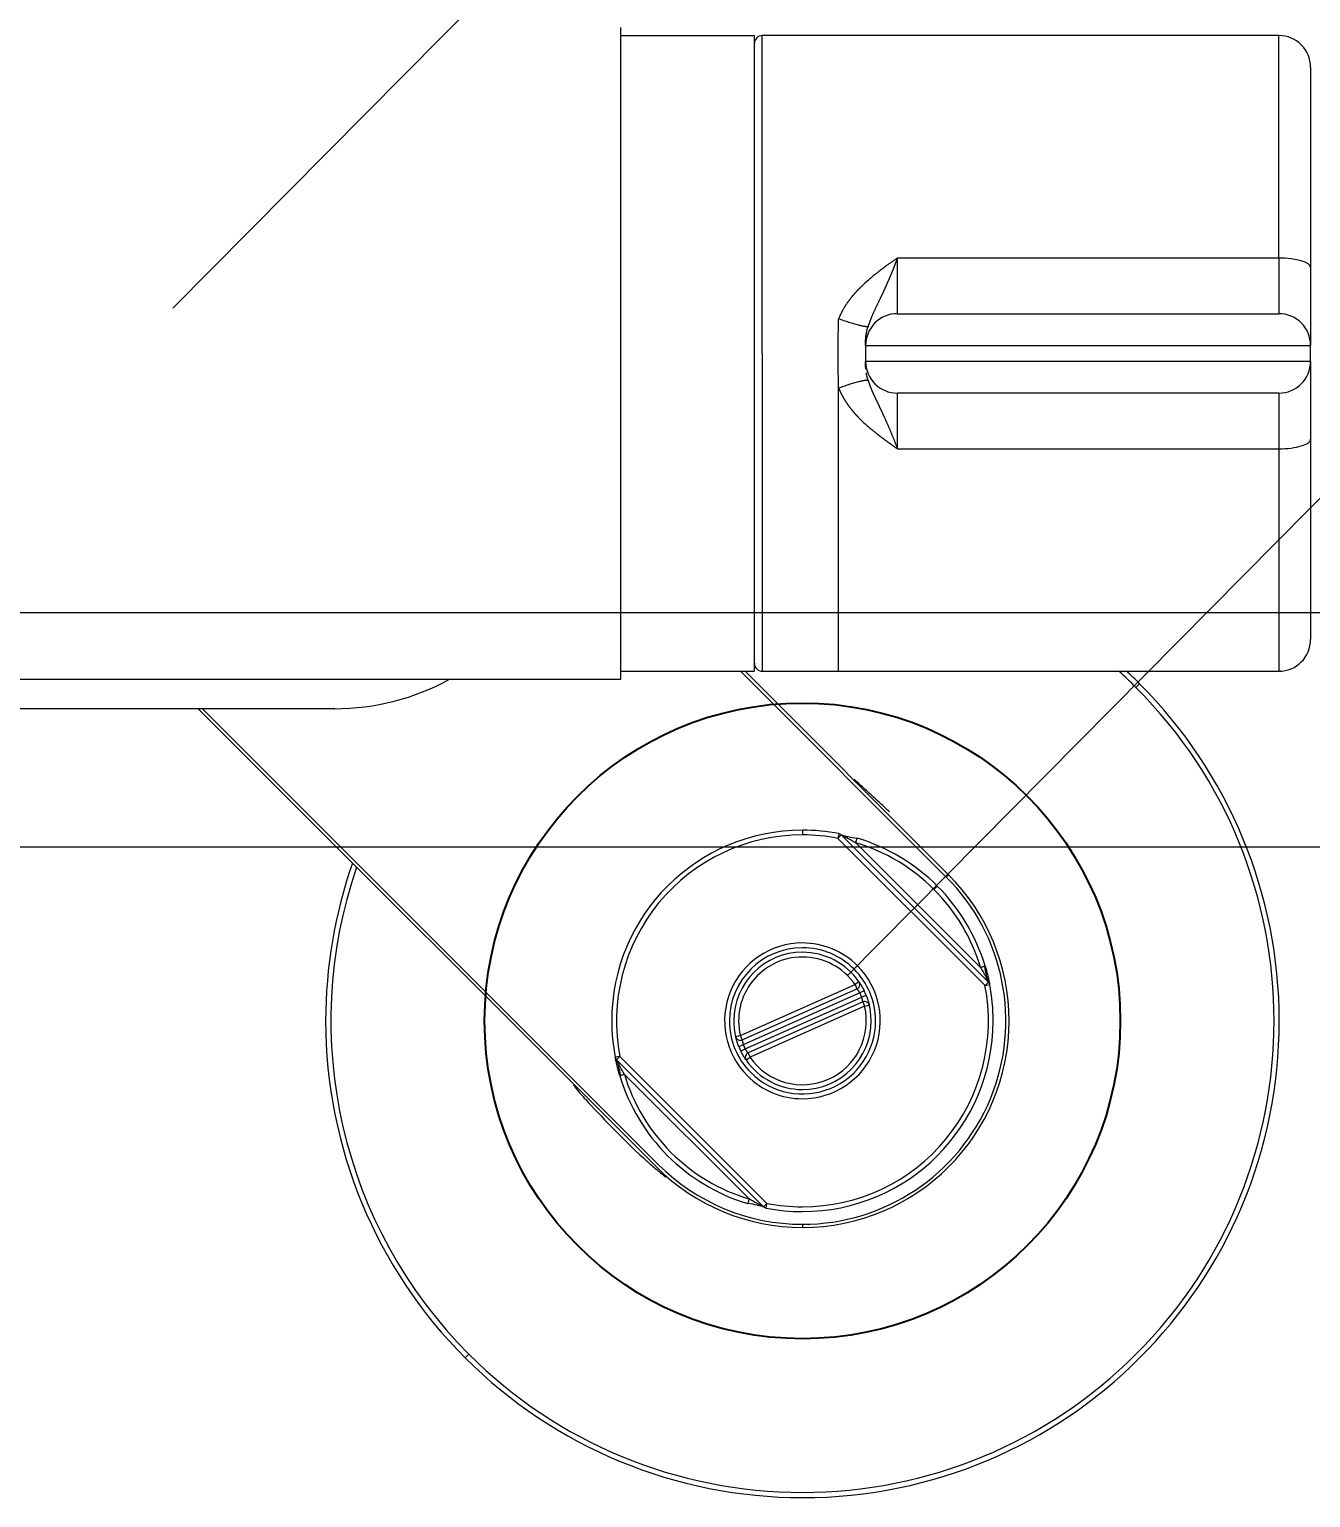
# Model space of a CAD drawing. Header units: millimetres. Extents: x 7794 to 16513, y 4519 to 7467.
# Drawn here: x 8790.9 to 8871.5, y 5772.4 to 5864.8 of the extents above; entities that cross this region are included whole.
import ezdxf
from ezdxf.lldxf.tags import DXFTag

# ---------------------------------------------------------------- set-up
doc = ezdxf.new("R2010")
doc.units = ezdxf.units.MM
doc.layers.add('1', color=7, linetype='Continuous')
doc.layers.add('20', color=7, linetype='Continuous')
doc.layers.add('3', color=3, linetype='Continuous', lineweight=15)
doc.styles.add('Daelim Dimension', font='NanumGothic.ttf')
doc.styles.get("Standard").update_dxf_attribs({"font": 'arial.ttf'})
tags = doc.linetypes.add('HIDDEN', pattern=[0.5, 0.25, -0.25]).pattern_tags.tags
tags[6:7] = [DXFTag(74, 4), DXFTag(75, 0), DXFTag(340, '0'), DXFTag(46, 0.0), DXFTag(50, 0.0), DXFTag(44, 0.0), DXFTag(45, 0.0)]
tags[4:5] = [DXFTag(74, 4), DXFTag(75, 0), DXFTag(340, '0'), DXFTag(46, 0.0), DXFTag(50, 0.0), DXFTag(44, 0.0), DXFTag(45, 0.0)]
doc.dimstyles.new('DEFAULT', dxfattribs={"dimscale": 2, "dimtxt": 2, "dimasz": 2, "dimexe": 0, "dimexo": 2, "dimgap": 1, "dimtad": 1, "dimdec": 1, "dimzin": 9, "dimdsep": 46, "dimtxsty": 'Daelim Dimension', "dimcen": 0.5, "dimclrd": 252, "dimclre": 252, "dimclrt": 3, "dimadec": 1, "dimazin": 0, "dimtfac": 1, "dimtdec": 1, "dimtix": 1, "dimtmove": 0, "dimatfit": 3, "dimfxl": 0, "dimtolj": 1, "dimtzin": 1, "dimlwd": 9, "dimlwe": 9, "dimarcsym": 0})
doc.dimstyles.new('Standard$0', dxfattribs={"dimtxt": 0.18, "dimasz": 0.18, "dimexe": 0.18, "dimexo": 0.0625, "dimgap": 0.09, "dimtad": 0, "dimtih": 1, "dimtoh": 1, "dimdec": 4, "dimzin": 0, "dimdsep": 46, "dimtxsty": 'Standard', "dimcen": 0.09, "dimadec": 0, "dimazin": 0, "dimtfac": 1, "dimtdec": 4, "dimtofl": 0, "dimtmove": 0, "dimatfit": 3, "dimfxl": 0, "dimtolj": 1, "dimtzin": 0, "dimarcsym": 0})

# ---------------------------------------------------------------- blocks, each defined once
blk = doc.blocks.new('*D34')
at = {"color": 0, "linetype": 'Continuous', "lineweight": 0}
for p, q in [((8742.085, 5927.367), (8742.085, 6269.12)), ((9024.509, 5882.123), (9024.509, 6269.12)), ((8752.085, 6259.12), (8851.075, 6259.12)), ((9014.509, 6259.12), (8938.094, 6259.12))]:
    blk.add_line(p, q, dxfattribs=at)
at = {"color": 0, "linetype": 'Continuous'}
for points in [[(8752.085, 6260.786), (8752.085, 6257.453), (8742.085, 6259.12)], [(9014.509, 6260.786), (9014.509, 6257.453), (9024.509, 6259.12)]]:
    blk.add_solid(points, dxfattribs=at)
at = {"layer": 'Defpoints', "color": 0, "linetype": 'Continuous'}
for p in [(9024.509, 6259.12), (8742.085, 5907.367), (9024.509, 5862.123)]:
    blk.add_point(p, dxfattribs=at)
at = {"color": 0, "linetype": 'Continuous', "lineweight": 0, "insert": (8894.585, 6259.12), "char_height": 30, "attachment_point": 5}
blk.add_mtext('\\A1;285', dxfattribs=at)
blk = doc.blocks.new('*D27')
at = {"color": 5, "lineweight": 9, "ltscale": 0.5}
for p, q in [((8799.899, 5847.278), (8850.246, 5898.137)), ((8851.682, 5893.902), (8888.423, 5857.531)), ((8842.325, 5805.279), (8892.672, 5856.138))]:
    blk.add_line(p, q, dxfattribs=at)
at = {"color": 5, "ltscale": 0.5}
for points in [[(8852.151, 5894.376), (8851.213, 5893.428), (8848.839, 5896.716)], [(8888.892, 5858.004), (8887.954, 5857.057), (8891.265, 5854.716)]]:
    blk.add_solid(points, dxfattribs=at)
at = {"layer": 'Defpoints', "color": 0, "ltscale": 0.5}
for p in [(8891.265, 5854.716), (8797.085, 5844.435), (8839.511, 5802.436)]:
    blk.add_point(p, dxfattribs=at)
at = {"color": 7, "ltscale": 0.5, "insert": (8875.289, 5881.006), "char_height": 10, "attachment_point": 5, "rotation": 315.28981, "style": 'Daelim Dimension'}
blk.add_mtext('\\A1;60', dxfattribs=at)

msp = doc.modelspace()

# ---------------------------------------------------------------- linework, layer by layer
at = {"color": 1, "linetype": 'HIDDEN', "ltscale": 20}
msp.add_circle((8839.511, 5802.436), 20, dxfattribs=at)
at = {"layer": '1', "color": 7, "linetype": 'Continuous', "lineweight": 18}
for p, q in [((8828.085, 5864.435), (8836.485, 5864.435)), ((8836.485, 5824.435), (8836.485, 5864.435)), ((8869.485, 5864.435), (8836.985, 5864.435)), ((8871.485, 5862.435), (8871.485, 5849.835)), ((8871.485, 5849.835), (8871.485, 5844.935)), ((8845.485, 5846.935), (8869.485, 5846.935)), ((8841.764, 5844.435), (8841.764, 5845.124)), ((8843.485, 5844.935), (8843.485, 5845.193)), ((8843.485, 5844.935), (8843.485, 5843.935)), ((8871.485, 5843.935), (8871.485, 5844.935)), ((8841.764, 5843.746), (8841.764, 5844.435)), ((8843.485, 5843.678), (8843.485, 5843.935)), ((8871.485, 5843.935), (8871.485, 5839.035)), ((8869.485, 5841.935), (8845.485, 5841.935)), ((8871.485, 5839.035), (8871.485, 5826.435)), ((8828.085, 5824.435), (8836.485, 5824.435)), ((8848.703, 5811.628), (8835.896, 5824.436)), ((8836.985, 5824.435), (8841.785, 5824.435)), ((8841.785, 5824.435), (8869.485, 5824.435)), ((8810.085, 5822.08), (8760.865, 5822.08)), ((8801.483, 5822.079), (8830.319, 5793.243)), ((8851.208, 5804.881), (8841.956, 5814.133)), ((8835.724, 5801.233), (8842.941, 5804.441)), ((8843.393, 5804.325), (8843.124, 5804.194)), ((8843.52, 5804.039), (8843.242, 5803.927)), ((8843.301, 5803.626), (8836.088, 5800.419)), ((8835.507, 5800.82), (8835.785, 5800.932)), ((8835.635, 5800.534), (8835.904, 5800.666)), ((8836.21, 5800.145), (8836.088, 5800.419)), ((8827.814, 5799.991), (8837.066, 5790.739))]:
    msp.add_line(p, q, dxfattribs=at)
at = {"layer": '1', "color": 7, "linetype": 'Continuous', "lineweight": 13}
for p, q in [((8836.985, 5844.435), (8836.985, 5864.435)), ((8869.485, 5850.435), (8869.485, 5864.435)), ((8869.485, 5850.435), (8845.485, 5850.435)), ((8845.485, 5846.935), (8845.485, 5850.435)), ((8869.485, 5850.435), (8869.485, 5846.935)), ((8843.485, 5844.935), (8871.485, 5844.935)), ((8836.985, 5844.435), (8836.985, 5824.435)), ((8871.485, 5843.935), (8843.485, 5843.935)), ((8841.785, 5824.435), (8841.785, 5842.263)), ((8845.485, 5838.435), (8845.485, 5841.935)), ((8869.485, 5841.935), (8869.485, 5838.435)), ((8845.485, 5838.435), (8869.485, 5838.435)), ((8869.485, 5838.435), (8869.485, 5824.435)), ((8848.562, 5811.487), (8835.613, 5824.436)), ((8860.724, 5823.649), (8860.493, 5823.418)), ((8801.766, 5822.079), (8830.46, 5793.385)), ((8839.511, 5814.436), (8839.511, 5814.136)), ((8841.801, 5814.215), (8841.744, 5813.921)), ((8841.744, 5813.921), (8841.956, 5814.133)), ((8850.996, 5804.669), (8841.744, 5813.921)), ((8842.87, 5813.643), (8850.718, 5805.795)), ((8848.703, 5811.628), (8848.562, 5811.487)), ((8847.996, 5810.921), (8847.784, 5810.709)), ((8843.066, 5804.886), (8842.819, 5804.715)), ((8851.208, 5804.881), (8850.996, 5804.669)), ((8835.602, 5801.507), (8842.819, 5804.715)), ((8843.124, 5804.194), (8835.785, 5800.932)), ((8835.904, 5800.666), (8843.242, 5803.927)), ((8842.819, 5804.716), (8842.941, 5804.441)), ((8850.996, 5804.669), (8851.29, 5804.726)), ((8843.423, 5803.351), (8836.21, 5800.145)), ((8843.301, 5803.626), (8843.423, 5803.351)), ((8843.423, 5803.351), (8843.715, 5803.42)), ((8835.602, 5801.507), (8835.31, 5801.438)), ((8835.724, 5801.233), (8835.602, 5801.507)), ((8828.026, 5800.203), (8827.732, 5800.146)), ((8827.814, 5799.991), (8828.026, 5800.203)), ((8828.026, 5800.203), (8837.278, 5790.951)), ((8835.963, 5799.974), (8836.21, 5800.145)), ((8836.152, 5791.228), (8828.303, 5799.077)), ((8837.278, 5790.951), (8837.066, 5790.739)), ((8837.221, 5790.656), (8837.278, 5790.951)), ((8839.511, 5789.636), (8839.511, 5789.436)), ((8818.529, 5781.454), (8818.298, 5781.223))]:
    msp.add_line(p, q, dxfattribs=at)
at = {"layer": '1', "color": 7, "linetype": 'Continuous', "lineweight": 18}
for centre, radius, start, end in [((8836.985, 5863.935), 0.5, 90, 180), ((8869.485, 5862.435), 2, 0, 90), ((8869.485, 5844.935), 2, 0, 90), ((8845.485, 5843.935), 2, 180, 270), ((8869.485, 5843.935), 2, 270, 360), ((8869.485, 5826.435), 2, 270, 0), ((8836.985, 5824.935), 0.5, 180, 270), ((8839.511, 5802.436), 30, 45, 47.16492), ((8810.085, 5837.08), 15, 270, 298.80141), ((8839.511, 5802.436), 30, 0, 45), ((8839.511, 5802.436), 12, 90, 180), ((8839.511, 5802.436), 12, 78.99772, 90), ((8841.744, 5813.921), 0.3, 44.99936, 78.99772), ((8839.511, 5802.436), 12, 45, 73.31637), ((8839.511, 5802.436), 30, 160.67813, 180), ((8839.511, 5802.436), 13, 0, 44.99999), ((8839.511, 5802.436), 12, 16.68363, 45), ((8839.511, 5802.436), 4.6, 90, 180), ((8839.511, 5802.436), 4.318, 90, 180), ((8839.511, 5802.436), 4.6, 45, 90), ((8839.511, 5802.436), 4.318, 34.56844, 90), ((8839.511, 5802.436), 4.018, 90, 193.36097), ((8839.511, 5802.436), 4.018, 34.56872, 90), ((8839.511, 5802.436), 4.6, 0, 45), ((8842.819, 5804.716), 0.3, 0, 34.5703), ((8850.996, 5804.669), 0.3, 11.00228, 45), ((8842.819, 5804.716), 0.3, 293.95804, 0), ((8839.511, 5802.436), 4.318, 21.79271, 25.95214), ((8839.511, 5802.436), 12, 0, 11.00228), ((8839.511, 5802.436), 4.018, 214.75568, 13.17326), ((8843.423, 5803.352), 0.3, 13.17304, 113.96758), ((8839.511, 5802.436), 4.318, 0, 13.17339), ((8839.511, 5802.436), 30, 180, 225), ((8839.511, 5802.436), 12, 180, 191.00228), ((8839.511, 5802.436), 4.6, 180, 225), ((8839.511, 5802.436), 4.318, 180, 193.36118), ((8839.511, 5802.436), 4.6, 225, 0), ((8839.511, 5802.436), 12, 270, 0), ((8839.511, 5802.436), 13, 270, 0), ((8839.511, 5802.436), 30, 270, 0), ((8839.511, 5802.436), 4.318, 270, 0), ((8835.602, 5801.507), 0.3, 193.36045, 293.97083), ((8839.511, 5802.436), 4.318, 201.9774, 206.13682), ((8836.21, 5800.145), 0.3, 113.97222, 180), ((8828.026, 5800.203), 0.3, 191.00228, 225), ((8836.21, 5800.145), 0.3, 180, 214.75697), ((8839.511, 5802.436), 4.318, 214.75618, 270), ((8839.511, 5802.436), 12, 196.68363, 225), ((8839.511, 5802.436), 12, 225, 253.31637), ((8839.511, 5802.436), 13, 225.00007, 270), ((8837.278, 5790.951), 0.3, 224.99936, 258.99772), ((8839.511, 5802.436), 12, 258.99772, 270), ((8839.511, 5802.436), 30, 225, 270)]:
    msp.add_arc(centre, radius, start, end, dxfattribs=at)
at = {"layer": '1', "color": 7, "linetype": 'Continuous', "lineweight": 18, "extrusion": (-3.06571e-06, 0, 1)}
msp.add_arc((8845.485, 5844.935, -0.027), 2, 90.01449, 180, dxfattribs=at)
at = {"layer": '1', "color": 7, "linetype": 'Continuous', "lineweight": 13}
for radius, start, end in [(29.673, 45, 47.85117), (29.673, 315, 45), (11.7, 90, 191.00228), (11.7, 78.99772, 90), (11.7, 45, 73.31637), (29.673, 160.98469, 225), (12.8, 270, 45), (11.7, 16.68363, 45), (4.9, 90, 225), (4.9, 45, 90), (4.9, 270, 45), (11.7, 270, 11.00228), (4.018, 21.79271, 25.95214), (4.018, 201.9774, 206.13682), (11.7, 196.68363, 225), (4.9, 225, 270), (11.7, 225, 253.31637), (12.8, 225, 270), (11.7, 258.99772, 270), (29.673, 225, 270), (29.673, 270, 315)]:
    msp.add_arc((8839.511, 5802.436), radius, start, end, dxfattribs=at)
for centre, major_axis, start_param, end_param in [((8869.485, 5849.835), (2, 0), 0, 1.570796), ((8869.485, 5839.035), (-2, 0), 1.570796, 3.141593)]:
    msp.add_ellipse(centre, major_axis=major_axis, ratio=0.3, start_param=start_param, end_param=end_param, dxfattribs=at)
at = {"layer": '1', "color": 7, "linetype": 'Continuous', "lineweight": 18}
for points, knots in [([(8845.485, 5850.435), (8845.481, 5850.433), (8845.474, 5850.428), (8845.46, 5850.419), (8845.435, 5850.402), (8845.387, 5850.369), (8845.29, 5850.302), (8845.154, 5850.208), (8844.992, 5850.093), (8844.851, 5849.991), (8844.73, 5849.902), (8844.627, 5849.825), (8844.526, 5849.749), (8844.425, 5849.672), (8844.326, 5849.595), (8844.239, 5849.527), (8844.138, 5849.448), (8843.996, 5849.335), (8843.776, 5849.155), (8843.485, 5848.903), (8843.263, 5848.695), (8843.13, 5848.562), (8843.103, 5848.535), (8843.076, 5848.507), (8843.048, 5848.479), (8843.02, 5848.45), (8842.991, 5848.42), (8842.963, 5848.39), (8842.933, 5848.358), (8842.904, 5848.327), (8842.875, 5848.294), (8842.845, 5848.261), (8842.815, 5848.228), (8842.784, 5848.193), (8842.754, 5848.158), (8842.723, 5848.122), (8842.692, 5848.086), (8842.661, 5848.048), (8842.629, 5848.01), (8842.598, 5847.972), (8842.566, 5847.932), (8842.535, 5847.892), (8842.503, 5847.851), (8842.471, 5847.809), (8842.439, 5847.766), (8842.408, 5847.723), (8842.376, 5847.679), (8842.344, 5847.634), (8842.312, 5847.588), (8842.281, 5847.541), (8842.249, 5847.494), (8842.218, 5847.445), (8842.186, 5847.396), (8842.155, 5847.346), (8842.125, 5847.294), (8842.094, 5847.242), (8842.064, 5847.19), (8842.034, 5847.136), (8842.004, 5847.081), (8841.975, 5847.025), (8841.946, 5846.968), (8841.918, 5846.911), (8841.89, 5846.852), (8841.863, 5846.792), (8841.836, 5846.732), (8841.81, 5846.67), (8841.793, 5846.628), (8841.785, 5846.608)], [0, 0, 0, 0, 0.002367, 0.004732, 0.009457, 0.018887, 0.037663, 0.074884, 0.11144, 0.148022, 0.171806, 0.195489, 0.21907, 0.24255, 0.265928, 0.289204, 0.30385, 0.337502, 0.390091, 0.46153, 0.551778, 0.558755, 0.565859, 0.573091, 0.58045, 0.587936, 0.595549, 0.603288, 0.611153, 0.619144, 0.62726, 0.635501, 0.643866, 0.652356, 0.66097, 0.669706, 0.678566, 0.687548, 0.696652, 0.705878, 0.715225, 0.724692, 0.73428, 0.743987, 0.753814, 0.76376, 0.773825, 0.784008, 0.794309, 0.804728, 0.815265, 0.82592, 0.836691, 0.847581, 0.858588, 0.869712, 0.880955, 0.892315, 0.903795, 0.915393, 0.927112, 0.938951, 0.950913, 0.962997, 0.975205, 0.987539, 1, 1, 1, 1]), ([(8845.485, 5850.435), (8845.48, 5850.423), (8845.47, 5850.397), (8845.456, 5850.36), (8845.442, 5850.322), (8845.428, 5850.285), (8845.414, 5850.248), (8845.4, 5850.211), (8845.386, 5850.175), (8845.373, 5850.139), (8845.359, 5850.103), (8845.345, 5850.067), (8845.331, 5850.032), (8845.317, 5849.996), (8845.304, 5849.961), (8845.29, 5849.926), (8845.276, 5849.892), (8845.263, 5849.858), (8845.249, 5849.823), (8845.236, 5849.79), (8845.222, 5849.756), (8845.209, 5849.723), (8845.195, 5849.689), (8845.182, 5849.656), (8845.169, 5849.624), (8845.155, 5849.591), (8845.142, 5849.559), (8845.129, 5849.527), (8845.116, 5849.495), (8845.103, 5849.463), (8845.09, 5849.432), (8845.077, 5849.4), (8845.064, 5849.369), (8845.051, 5849.339), (8845.038, 5849.308), (8845.025, 5849.278), (8845.012, 5849.247), (8844.999, 5849.217), (8844.987, 5849.188), (8844.974, 5849.158), (8844.962, 5849.129), (8844.949, 5849.099), (8844.937, 5849.07), (8844.924, 5849.042), (8844.912, 5849.013), (8844.899, 5848.985), (8844.887, 5848.957), (8844.875, 5848.929), (8844.863, 5848.901), (8844.851, 5848.873), (8844.838, 5848.846), (8844.826, 5848.818), (8844.814, 5848.791), (8844.803, 5848.765), (8844.791, 5848.738), (8844.779, 5848.711), (8844.767, 5848.685), (8844.755, 5848.659), (8844.744, 5848.633), (8844.732, 5848.607), (8844.721, 5848.582), (8844.709, 5848.556), (8844.698, 5848.531), (8844.686, 5848.506), (8844.675, 5848.481), (8844.664, 5848.457), (8844.653, 5848.432), (8844.642, 5848.408), (8844.631, 5848.384), (8844.62, 5848.36), (8844.609, 5848.336), (8844.598, 5848.312), (8844.587, 5848.288), (8844.576, 5848.265), (8844.565, 5848.242), (8844.555, 5848.219), (8844.544, 5848.196), (8844.533, 5848.173), (8844.523, 5848.151), (8844.513, 5848.129), (8844.502, 5848.106), (8844.492, 5848.084), (8844.482, 5848.062), (8844.471, 5848.041), (8844.461, 5848.019), (8844.451, 5847.998), (8844.434, 5847.961), (8844.41, 5847.909), (8844.378, 5847.843), (8844.347, 5847.778), (8844.316, 5847.713), (8844.285, 5847.649), (8844.255, 5847.585), (8844.224, 5847.522), (8844.194, 5847.46), (8844.165, 5847.398), (8844.135, 5847.336), (8844.106, 5847.276), (8844.078, 5847.215), (8844.05, 5847.155), (8844.022, 5847.095), (8843.994, 5847.036), (8843.968, 5846.977), (8843.941, 5846.918), (8843.915, 5846.859), (8843.89, 5846.801), (8843.865, 5846.743), (8843.841, 5846.685), (8843.817, 5846.628), (8843.794, 5846.57), (8843.772, 5846.513), (8843.75, 5846.456), (8843.729, 5846.399), (8843.708, 5846.342), (8843.689, 5846.286), (8843.67, 5846.229), (8843.652, 5846.173), (8843.64, 5846.135), (8843.635, 5846.116)], [0, 0, 0, 0, 0.007886, 0.015737, 0.023552, 0.031333, 0.039079, 0.046791, 0.054467, 0.06211, 0.069718, 0.077292, 0.084832, 0.092338, 0.099811, 0.107249, 0.114654, 0.122026, 0.129364, 0.136669, 0.143941, 0.15118, 0.158385, 0.165558, 0.172698, 0.179806, 0.18688, 0.193922, 0.200932, 0.207909, 0.214854, 0.221767, 0.228647, 0.235495, 0.242312, 0.249096, 0.255848, 0.262568, 0.269257, 0.275914, 0.282539, 0.289132, 0.295694, 0.302224, 0.308722, 0.315189, 0.321625, 0.328029, 0.334401, 0.340742, 0.347052, 0.353331, 0.359578, 0.365794, 0.371978, 0.378131, 0.384253, 0.390344, 0.396404, 0.402432, 0.408429, 0.414395, 0.42033, 0.426234, 0.432106, 0.437948, 0.443758, 0.449537, 0.455284, 0.461001, 0.466686, 0.472341, 0.477963, 0.483555, 0.489116, 0.494645, 0.500143, 0.505609, 0.511045, 0.516449, 0.521822, 0.527163, 0.532473, 0.537751, 0.542998, 0.548214, 0.553398, 0.569739, 0.585945, 0.602017, 0.617955, 0.633762, 0.649436, 0.66498, 0.680394, 0.695678, 0.710834, 0.725862, 0.740762, 0.755535, 0.770181, 0.7847, 0.799094, 0.813361, 0.827503, 0.84152, 0.855412, 0.869178, 0.88282, 0.896337, 0.90973, 0.922998, 0.936142, 0.949161, 0.962057, 0.974828, 0.987476, 1, 1, 1, 1]), ([(8843.496, 5843.436), (8843.495, 5843.439), (8843.494, 5843.449), (8843.493, 5843.469), (8843.491, 5843.495), (8843.489, 5843.521), (8843.488, 5843.547), (8843.487, 5843.573), (8843.486, 5843.599), (8843.485, 5843.625), (8843.485, 5843.652), (8843.485, 5843.669), (8843.485, 5843.678)], [0, 0, 0, 0, 0.027348, 0.136126, 0.244658, 0.352975, 0.461105, 0.569079, 0.676926, 0.784675, 0.892357, 1, 1, 1, 1]), ([(8843.635, 5842.754), (8843.638, 5842.744), (8843.644, 5842.724), (8843.653, 5842.694), (8843.663, 5842.663), (8843.673, 5842.633), (8843.683, 5842.603), (8843.693, 5842.572), (8843.704, 5842.542), (8843.714, 5842.512), (8843.725, 5842.481), (8843.736, 5842.451), (8843.748, 5842.42), (8843.759, 5842.389), (8843.771, 5842.359), (8843.783, 5842.328), (8843.795, 5842.297), (8843.807, 5842.267), (8843.82, 5842.236), (8843.833, 5842.205), (8843.845, 5842.174), (8843.858, 5842.143), (8843.872, 5842.112), (8843.885, 5842.081), (8843.898, 5842.05), (8843.912, 5842.018), (8843.926, 5841.987), (8843.94, 5841.956), (8843.954, 5841.924), (8843.968, 5841.893), (8843.982, 5841.861), (8843.997, 5841.829), (8844.012, 5841.797), (8844.026, 5841.766), (8844.041, 5841.733), (8844.056, 5841.701), (8844.071, 5841.669), (8844.087, 5841.637), (8844.102, 5841.604), (8844.117, 5841.572), (8844.133, 5841.539), (8844.149, 5841.506), (8844.164, 5841.473), (8844.18, 5841.44), (8844.196, 5841.407), (8844.212, 5841.373), (8844.228, 5841.34), (8844.245, 5841.306), (8844.261, 5841.272), (8844.277, 5841.238), (8844.294, 5841.204), (8844.31, 5841.17), (8844.327, 5841.135), (8844.343, 5841.1), (8844.36, 5841.065), (8844.377, 5841.03), (8844.394, 5840.995), (8844.41, 5840.959), (8844.427, 5840.924), (8844.446, 5840.885), (8844.466, 5840.842), (8844.487, 5840.796), (8844.509, 5840.75), (8844.531, 5840.702), (8844.553, 5840.654), (8844.576, 5840.605), (8844.599, 5840.556), (8844.622, 5840.505), (8844.645, 5840.454), (8844.669, 5840.402), (8844.693, 5840.35), (8844.717, 5840.296), (8844.742, 5840.242), (8844.766, 5840.187), (8844.791, 5840.131), (8844.816, 5840.075), (8844.842, 5840.017), (8844.867, 5839.959), (8844.893, 5839.899), (8844.919, 5839.839), (8844.946, 5839.778), (8844.972, 5839.716), (8844.999, 5839.654), (8845.026, 5839.59), (8845.053, 5839.525), (8845.081, 5839.459), (8845.109, 5839.393), (8845.136, 5839.325), (8845.164, 5839.257), (8845.193, 5839.187), (8845.221, 5839.117), (8845.25, 5839.045), (8845.279, 5838.973), (8845.308, 5838.899), (8845.337, 5838.824), (8845.366, 5838.749), (8845.395, 5838.672), (8845.425, 5838.594), (8845.455, 5838.515), (8845.475, 5838.462), (8845.485, 5838.435)], [0, 0, 0, 0, 0.006712, 0.013459, 0.020241, 0.027059, 0.033911, 0.040798, 0.047721, 0.054679, 0.061672, 0.0687, 0.075763, 0.082862, 0.089996, 0.097165, 0.10437, 0.11161, 0.118886, 0.126196, 0.133543, 0.140924, 0.148341, 0.155794, 0.163282, 0.170806, 0.178365, 0.18596, 0.19359, 0.201256, 0.208958, 0.216695, 0.224469, 0.232278, 0.240123, 0.248004, 0.255921, 0.263875, 0.271864, 0.27989, 0.287952, 0.29605, 0.304185, 0.312357, 0.320565, 0.32881, 0.337092, 0.345411, 0.353766, 0.36216, 0.37059, 0.379058, 0.387564, 0.396107, 0.404688, 0.413307, 0.421965, 0.43066, 0.439394, 0.448167, 0.459185, 0.470345, 0.481647, 0.49309, 0.504674, 0.5164, 0.528266, 0.540273, 0.552421, 0.56471, 0.57714, 0.589709, 0.60242, 0.615272, 0.628264, 0.641397, 0.654671, 0.668087, 0.681645, 0.695344, 0.709186, 0.72317, 0.737298, 0.751569, 0.765984, 0.780543, 0.795248, 0.810099, 0.825097, 0.840242, 0.855535, 0.870977, 0.886569, 0.902312, 0.918207, 0.934255, 0.950457, 0.966814, 0.983328, 1, 1, 1, 1]), ([(8841.785, 5842.263), (8841.789, 5842.253), (8841.797, 5842.233), (8841.809, 5842.203), (8841.821, 5842.173), (8841.834, 5842.144), (8841.847, 5842.114), (8841.859, 5842.085), (8841.872, 5842.057), (8841.886, 5842.028), (8841.899, 5842), (8841.912, 5841.972), (8841.926, 5841.944), (8841.939, 5841.916), (8841.953, 5841.889), (8841.967, 5841.862), (8841.981, 5841.835), (8841.994, 5841.808), (8842.009, 5841.782), (8842.023, 5841.755), (8842.037, 5841.729), (8842.051, 5841.703), (8842.066, 5841.678), (8842.08, 5841.652), (8842.095, 5841.627), (8842.109, 5841.602), (8842.124, 5841.577), (8842.139, 5841.553), (8842.153, 5841.528), (8842.168, 5841.504), (8842.183, 5841.48), (8842.198, 5841.456), (8842.213, 5841.433), (8842.228, 5841.409), (8842.243, 5841.386), (8842.258, 5841.363), (8842.273, 5841.34), (8842.288, 5841.318), (8842.304, 5841.295), (8842.319, 5841.273), (8842.334, 5841.251), (8842.349, 5841.229), (8842.364, 5841.208), (8842.38, 5841.186), (8842.395, 5841.165), (8842.41, 5841.144), (8842.425, 5841.123), (8842.441, 5841.102), (8842.456, 5841.082), (8842.471, 5841.062), (8842.486, 5841.041), (8842.502, 5841.021), (8842.517, 5841.002), (8842.532, 5840.982), (8842.547, 5840.963), (8842.562, 5840.943), (8842.577, 5840.924), (8842.593, 5840.905), (8842.608, 5840.887), (8842.623, 5840.868), (8842.638, 5840.85), (8842.653, 5840.832), (8842.668, 5840.813), (8842.683, 5840.796), (8842.698, 5840.778), (8842.712, 5840.76), (8842.727, 5840.743), (8842.742, 5840.726), (8842.757, 5840.709), (8842.771, 5840.692), (8842.786, 5840.675), (8842.801, 5840.659), (8842.815, 5840.642), (8842.83, 5840.626), (8842.844, 5840.61), (8842.858, 5840.594), (8842.873, 5840.578), (8842.887, 5840.562), (8842.901, 5840.547), (8842.915, 5840.532), (8842.929, 5840.517), (8842.943, 5840.502), (8842.957, 5840.487), (8842.971, 5840.472), (8842.985, 5840.457), (8842.998, 5840.443), (8843.012, 5840.429), (8843.026, 5840.415), (8843.039, 5840.401), (8843.053, 5840.387), (8843.066, 5840.373), (8843.079, 5840.36), (8843.092, 5840.346), (8843.105, 5840.333), (8843.118, 5840.32), (8843.131, 5840.307), (8843.144, 5840.294), (8843.251, 5840.189), (8843.438, 5840.011), (8843.695, 5839.785), (8843.904, 5839.611), (8844.06, 5839.484), (8844.162, 5839.404), (8844.224, 5839.355), (8844.264, 5839.324), (8844.301, 5839.295), (8844.339, 5839.265), (8844.376, 5839.236), (8844.414, 5839.208), (8844.451, 5839.179), (8844.489, 5839.15), (8844.526, 5839.121), (8844.564, 5839.093), (8844.602, 5839.064), (8844.64, 5839.036), (8844.678, 5839.008), (8844.716, 5838.98), (8844.754, 5838.951), (8844.792, 5838.923), (8844.83, 5838.896), (8844.868, 5838.868), (8844.906, 5838.84), (8844.944, 5838.812), (8844.982, 5838.785), (8845.021, 5838.757), (8845.059, 5838.73), (8845.098, 5838.703), (8845.136, 5838.675), (8845.175, 5838.648), (8845.213, 5838.621), (8845.252, 5838.595), (8845.29, 5838.568), (8845.329, 5838.541), (8845.368, 5838.514), (8845.407, 5838.488), (8845.446, 5838.462), (8845.472, 5838.444), (8845.485, 5838.435)], [0, 0, 0, 0, 0.005985, 0.01194, 0.017866, 0.023762, 0.02963, 0.03547, 0.041281, 0.047063, 0.052817, 0.058544, 0.064242, 0.069912, 0.075555, 0.08117, 0.086758, 0.092318, 0.09785, 0.103356, 0.108834, 0.114285, 0.119709, 0.125106, 0.130475, 0.135818, 0.141134, 0.146422, 0.151684, 0.156919, 0.162127, 0.167308, 0.172462, 0.177589, 0.182689, 0.187763, 0.192809, 0.197828, 0.202821, 0.207786, 0.212725, 0.217636, 0.22252, 0.227377, 0.232207, 0.23701, 0.241786, 0.246534, 0.251255, 0.255949, 0.260616, 0.265255, 0.269866, 0.27445, 0.279007, 0.283536, 0.288037, 0.292511, 0.296957, 0.301375, 0.305765, 0.310127, 0.314462, 0.318768, 0.323047, 0.327297, 0.331519, 0.335713, 0.339879, 0.344017, 0.348126, 0.352207, 0.35626, 0.360284, 0.364279, 0.368246, 0.372185, 0.376095, 0.379976, 0.383828, 0.387652, 0.391447, 0.395213, 0.39895, 0.402658, 0.406338, 0.409988, 0.41361, 0.417202, 0.420765, 0.424299, 0.427804, 0.43128, 0.434727, 0.438144, 0.441532, 0.444891, 0.448221, 0.524734, 0.588184, 0.638563, 0.675822, 0.699912, 0.710798, 0.719586, 0.728373, 0.737158, 0.745942, 0.754725, 0.763506, 0.772286, 0.781065, 0.789843, 0.798619, 0.807394, 0.816167, 0.824939, 0.83371, 0.842479, 0.851246, 0.860012, 0.868776, 0.877539, 0.8863, 0.895059, 0.903816, 0.912572, 0.921325, 0.930076, 0.938825, 0.947572, 0.956317, 0.965059, 0.973798, 0.982535, 0.991269, 1, 1, 1, 1]), ([(8844.982, 5815.593), (8844.982, 5815.593), (8844.982, 5815.593), (8844.982, 5815.593), (8844.982, 5815.593), (8844.982, 5815.593), (8844.982, 5815.593), (8844.982, 5815.593), (8844.981, 5815.594), (8844.98, 5815.595), (8844.975, 5815.6), (8844.937, 5815.635), (8844.763, 5815.798), (8844.433, 5816.104), (8843.904, 5816.591), (8843.405, 5817.05), (8843.011, 5817.414), (8842.84, 5817.572), (8842.779, 5817.629), (8842.772, 5817.635), (8842.771, 5817.636), (8842.77, 5817.637), (8842.77, 5817.637), (8842.77, 5817.637)], [0, 0, 0, 0, 0.000023, 0.000043, 0.000063, 0.000082, 0.000103, 0.000152, 0.000213, 0.000608, 0.001269, 0.006662, 0.049542, 0.232548, 0.446966, 0.761354, 0.912205, 0.990193, 0.99752, 0.999365, 0.999839, 0.999971, 1, 1, 1, 1]), ([(8841.956, 5814.133), (8841.956, 5814.133), (8841.979, 5814.121), (8842.067, 5814.077), (8842.166, 5814.027), (8842.253, 5813.982), (8842.32, 5813.947), (8842.386, 5813.912), (8842.476, 5813.864), (8842.59, 5813.801), (8842.73, 5813.723), (8842.823, 5813.67), (8842.87, 5813.643)], [0, 0, 0, 0, 0.125295, 0.250253, 0.375211, 0.43769, 0.500169, 0.562647, 0.625126, 0.750084, 0.875042, 1, 1, 1, 1]), ([(8842.95, 5813.911), (8842.755, 5813.939), (8842.484, 5813.99), (8842.188, 5814.055), (8842.053, 5814.095), (8842.007, 5814.11), (8841.989, 5814.116)], [0, 0, 0, 0, 0.549932, 0.799891, 0.910062, 1, 1, 1, 1]), ([(8850.718, 5805.795), (8850.745, 5805.749), (8850.798, 5805.656), (8850.876, 5805.516), (8850.939, 5805.401), (8850.987, 5805.311), (8851.022, 5805.245), (8851.056, 5805.179), (8851.101, 5805.092), (8851.152, 5804.992), (8851.196, 5804.905), (8851.208, 5804.881), (8851.208, 5804.881)], [0, 0, 0, 0, 0.125, 0.25, 0.375, 0.4375, 0.5, 0.5625, 0.625, 0.75, 0.875, 1, 1, 1, 1]), ([(8851.191, 5804.914), (8851.184, 5804.933), (8851.15, 5805.036), (8851.068, 5805.381), (8851.014, 5805.678), (8850.986, 5805.875)], [0, 0, 0, 0, 0.090358, 0.449576, 1, 1, 1, 1]), ([(8851.006, 5805.881), (8851.008, 5805.873), (8851.013, 5805.856), (8851.02, 5805.832), (8851.028, 5805.808), (8851.035, 5805.783), (8851.042, 5805.759), (8851.048, 5805.735), (8851.055, 5805.712), (8851.062, 5805.688), (8851.069, 5805.664), (8851.075, 5805.641), (8851.082, 5805.617), (8851.088, 5805.594), (8851.094, 5805.571), (8851.1, 5805.548), (8851.107, 5805.525), (8851.113, 5805.502), (8851.125, 5805.454), (8851.143, 5805.383), (8851.166, 5805.291), (8851.187, 5805.204), (8851.211, 5805.105), (8851.235, 5804.997), (8851.254, 5804.908), (8851.265, 5804.852), (8851.272, 5804.821), (8851.277, 5804.794), (8851.281, 5804.775), (8851.283, 5804.762), (8851.285, 5804.754), (8851.286, 5804.747), (8851.288, 5804.741), (8851.289, 5804.735), (8851.289, 5804.731), (8851.29, 5804.728), (8851.29, 5804.727), (8851.29, 5804.726)], [0, 0, 0, 0, 0.017665, 0.035237, 0.05272, 0.070113, 0.08742, 0.104642, 0.121779, 0.138835, 0.155811, 0.172709, 0.18953, 0.206277, 0.222951, 0.239553, 0.256087, 0.272554, 0.288956, 0.359803, 0.427333, 0.491761, 0.55333, 0.654467, 0.746951, 0.781988, 0.815159, 0.846735, 0.877031, 0.891932, 0.906883, 0.921928, 0.937109, 0.952467, 0.968043, 0.983875, 1, 1, 1, 1]), ([(8843.067, 5804.886), (8843.067, 5804.886), (8843.067, 5804.886), (8843.067, 5804.885), (8843.067, 5804.885), (8843.068, 5804.884), (8843.068, 5804.883), (8843.069, 5804.882), (8843.07, 5804.88), (8843.071, 5804.879), (8843.073, 5804.877), (8843.074, 5804.875), (8843.076, 5804.872), (8843.077, 5804.87), (8843.079, 5804.867), (8843.081, 5804.864), (8843.084, 5804.861), (8843.086, 5804.857), (8843.088, 5804.854), (8843.091, 5804.85), (8843.094, 5804.846), (8843.1, 5804.836), (8843.112, 5804.818), (8843.13, 5804.79), (8843.151, 5804.758), (8843.175, 5804.721), (8843.199, 5804.681), (8843.225, 5804.638), (8843.252, 5804.591), (8843.275, 5804.552), (8843.292, 5804.521), (8843.303, 5804.5), (8843.315, 5804.479), (8843.326, 5804.457), (8843.338, 5804.436), (8843.349, 5804.414), (8843.36, 5804.392), (8843.371, 5804.37), (8843.382, 5804.348), (8843.39, 5804.333), (8843.393, 5804.325)], [0, 0, 0, 0, 0.011885, 0.023751, 0.035606, 0.047456, 0.059306, 0.071164, 0.083037, 0.09493, 0.10685, 0.118803, 0.130795, 0.142834, 0.154924, 0.167073, 0.179286, 0.191569, 0.203927, 0.216367, 0.228894, 0.241514, 0.302265, 0.363377, 0.425412, 0.488907, 0.552742, 0.615948, 0.67903, 0.742499, 0.768966, 0.795169, 0.821144, 0.846933, 0.872573, 0.898107, 0.923575, 0.949019, 0.97448, 1, 1, 1, 1]), ([(8843.52, 5804.039), (8843.522, 5804.035), (8843.525, 5804.027), (8843.529, 5804.016), (8843.534, 5804.004), (8843.538, 5803.993), (8843.543, 5803.981), (8843.547, 5803.97), (8843.552, 5803.958), (8843.556, 5803.947), (8843.56, 5803.935), (8843.564, 5803.924), (8843.569, 5803.912), (8843.573, 5803.901), (8843.577, 5803.889), (8843.581, 5803.878), (8843.585, 5803.866), (8843.589, 5803.855), (8843.593, 5803.843), (8843.597, 5803.832), (8843.601, 5803.821), (8843.609, 5803.795), (8843.622, 5803.756), (8843.638, 5803.705), (8843.653, 5803.656), (8843.666, 5803.611), (8843.678, 5803.569), (8843.688, 5803.531), (8843.696, 5803.499), (8843.701, 5803.477), (8843.705, 5803.463), (8843.707, 5803.455), (8843.709, 5803.447), (8843.71, 5803.441), (8843.712, 5803.435), (8843.713, 5803.431), (8843.714, 5803.427), (8843.714, 5803.424), (8843.715, 5803.421), (8843.715, 5803.42), (8843.715, 5803.42), (8843.715, 5803.42)], [0, 0, 0, 0, 0.012767, 0.025514, 0.038247, 0.050971, 0.063691, 0.076412, 0.08914, 0.10188, 0.114636, 0.127415, 0.140221, 0.153059, 0.165935, 0.178853, 0.191818, 0.204835, 0.21791, 0.231046, 0.244249, 0.257524, 0.320965, 0.384041, 0.44726, 0.511129, 0.574594, 0.636617, 0.697737, 0.758514, 0.781381, 0.803958, 0.826279, 0.848378, 0.870292, 0.892058, 0.913713, 0.935296, 0.956845, 0.978401, 1, 1, 1, 1]), ([(8835.507, 5800.82), (8835.505, 5800.824), (8835.502, 5800.831), (8835.498, 5800.843), (8835.493, 5800.855), (8835.489, 5800.866), (8835.484, 5800.878), (8835.48, 5800.889), (8835.475, 5800.901), (8835.471, 5800.912), (8835.467, 5800.924), (8835.462, 5800.935), (8835.458, 5800.946), (8835.454, 5800.958), (8835.45, 5800.969), (8835.446, 5800.981), (8835.442, 5800.992), (8835.438, 5801.004), (8835.434, 5801.015), (8835.43, 5801.026), (8835.426, 5801.038), (8835.417, 5801.064), (8835.404, 5801.103), (8835.388, 5801.154), (8835.373, 5801.202), (8835.36, 5801.247), (8835.348, 5801.289), (8835.338, 5801.327), (8835.329, 5801.359), (8835.324, 5801.381), (8835.32, 5801.395), (8835.318, 5801.403), (8835.317, 5801.411), (8835.315, 5801.417), (8835.314, 5801.423), (8835.312, 5801.427), (8835.312, 5801.431), (8835.311, 5801.434), (8835.31, 5801.436), (8835.31, 5801.438), (8835.31, 5801.438), (8835.31, 5801.438)], [0, 0, 0, 0, 0.012767, 0.025514, 0.038246, 0.05097, 0.06369, 0.076411, 0.089138, 0.101877, 0.114633, 0.127411, 0.140217, 0.153054, 0.165929, 0.178846, 0.191811, 0.204827, 0.217901, 0.231037, 0.244239, 0.257513, 0.320948, 0.384019, 0.447235, 0.511104, 0.574567, 0.636591, 0.697713, 0.758497, 0.781365, 0.803944, 0.826266, 0.848367, 0.870283, 0.892051, 0.913708, 0.935292, 0.956843, 0.9784, 1, 1, 1, 1]), ([(8835.963, 5799.974), (8835.963, 5799.974), (8835.963, 5799.974), (8835.963, 5799.975), (8835.963, 5799.975), (8835.962, 5799.976), (8835.962, 5799.977), (8835.961, 5799.978), (8835.96, 5799.98), (8835.959, 5799.981), (8835.957, 5799.983), (8835.956, 5799.985), (8835.954, 5799.988), (8835.952, 5799.99), (8835.951, 5799.993), (8835.949, 5799.996), (8835.946, 5799.999), (8835.944, 5800.003), (8835.941, 5800.006), (8835.939, 5800.01), (8835.936, 5800.014), (8835.929, 5800.024), (8835.918, 5800.041), (8835.899, 5800.069), (8835.878, 5800.102), (8835.855, 5800.139), (8835.83, 5800.179), (8835.804, 5800.222), (8835.776, 5800.268), (8835.754, 5800.307), (8835.737, 5800.338), (8835.725, 5800.359), (8835.714, 5800.381), (8835.702, 5800.402), (8835.691, 5800.424), (8835.679, 5800.445), (8835.668, 5800.467), (8835.657, 5800.489), (8835.646, 5800.511), (8835.638, 5800.526), (8835.635, 5800.534)], [0, 0, 0, 0, 0.011884, 0.02375, 0.035604, 0.047453, 0.059303, 0.07116, 0.083032, 0.094924, 0.106843, 0.118795, 0.130786, 0.142824, 0.154914, 0.167061, 0.179273, 0.191555, 0.203912, 0.216351, 0.228878, 0.241497, 0.302241, 0.36335, 0.425384, 0.488882, 0.552717, 0.615925, 0.679012, 0.742488, 0.768957, 0.795161, 0.821138, 0.846928, 0.872569, 0.898104, 0.923573, 0.949018, 0.974479, 1, 1, 1, 1]), ([(8828.016, 5798.991), (8828.014, 5798.999), (8828.009, 5799.015), (8828.002, 5799.04), (8827.994, 5799.064), (8827.987, 5799.088), (8827.98, 5799.112), (8827.973, 5799.136), (8827.967, 5799.16), (8827.96, 5799.184), (8827.953, 5799.207), (8827.947, 5799.231), (8827.94, 5799.254), (8827.934, 5799.278), (8827.928, 5799.301), (8827.921, 5799.324), (8827.915, 5799.347), (8827.909, 5799.37), (8827.897, 5799.417), (8827.878, 5799.488), (8827.855, 5799.581), (8827.835, 5799.667), (8827.811, 5799.767), (8827.787, 5799.875), (8827.768, 5799.963), (8827.757, 5800.019), (8827.75, 5800.051), (8827.745, 5800.078), (8827.741, 5800.097), (8827.739, 5800.109), (8827.737, 5800.118), (8827.736, 5800.125), (8827.734, 5800.131), (8827.733, 5800.136), (8827.733, 5800.14), (8827.732, 5800.144), (8827.732, 5800.145), (8827.732, 5800.146)], [0, 0, 0, 0, 0.017665, 0.035237, 0.05272, 0.070113, 0.08742, 0.104642, 0.121779, 0.138835, 0.155811, 0.172709, 0.18953, 0.206277, 0.222951, 0.239553, 0.256087, 0.272554, 0.288956, 0.359803, 0.427333, 0.491761, 0.55333, 0.654467, 0.746951, 0.781988, 0.815159, 0.846735, 0.877031, 0.891932, 0.906883, 0.921928, 0.937109, 0.952467, 0.968043, 0.983875, 1, 1, 1, 1]), ([(8828.303, 5799.077), (8828.277, 5799.123), (8828.224, 5799.216), (8828.146, 5799.356), (8828.083, 5799.471), (8828.035, 5799.561), (8828, 5799.627), (8827.966, 5799.693), (8827.921, 5799.78), (8827.87, 5799.88), (8827.826, 5799.967), (8827.814, 5799.991), (8827.814, 5799.991)], [0, 0, 0, 0, 0.125, 0.25, 0.375, 0.4375, 0.5, 0.5625, 0.625, 0.75, 0.875, 1, 1, 1, 1]), ([(8827.831, 5799.958), (8827.838, 5799.938), (8827.871, 5799.835), (8827.954, 5799.49), (8828.008, 5799.194), (8828.036, 5798.997)], [0, 0, 0, 0, 0.090358, 0.449576, 1, 1, 1, 1]), ([(8825.112, 5798.412), (8825.108, 5798.409), (8825.116, 5798.38), (8825.207, 5798.25), (8825.408, 5798.006), (8825.688, 5797.687), (8826.395, 5796.914), (8827.592, 5795.65), (8828.892, 5794.364), (8829.896, 5793.453), (8830.413, 5793.013), (8830.689, 5792.787), (8830.831, 5792.675), (8830.903, 5792.62), (8830.916, 5792.612), (8830.916, 5792.613)], [0, 0, 0, 0, 0.044052, 0.110444, 0.172516, 0.23238, 0.291846, 0.520943, 0.717238, 0.803041, 0.873937, 0.905895, 0.937789, 0.971655, 1, 1, 1, 1]), ([(8836.072, 5790.961), (8836.267, 5790.932), (8836.538, 5790.882), (8836.834, 5790.817), (8836.969, 5790.777), (8837.014, 5790.762), (8837.033, 5790.756)], [0, 0, 0, 0, 0.549932, 0.799891, 0.910062, 1, 1, 1, 1]), ([(8837.066, 5790.739), (8837.066, 5790.739), (8837.042, 5790.75), (8836.955, 5790.794), (8836.855, 5790.845), (8836.768, 5790.89), (8836.702, 5790.925), (8836.636, 5790.96), (8836.546, 5791.008), (8836.432, 5791.071), (8836.292, 5791.148), (8836.199, 5791.202), (8836.152, 5791.228)], [0, 0, 0, 0, 0.125261, 0.250223, 0.375186, 0.437667, 0.500149, 0.56263, 0.625111, 0.750074, 0.875037, 1, 1, 1, 1])]:
    msp.add_open_spline(points, degree=3, knots=knots, dxfattribs=at)
for points in [[(8841.764, 5845.124), (8841.764, 5845.284), (8841.765, 5845.607), (8841.771, 5846.102), (8841.779, 5846.438), (8841.785, 5846.608)], [(8841.785, 5842.263), (8841.779, 5842.432), (8841.771, 5842.769), (8841.765, 5843.263), (8841.764, 5843.586), (8841.764, 5843.746)]]:
    msp.add_open_spline(points, degree=3, dxfattribs=at)
at = {"layer": '1', "color": 7, "linetype": 'Continuous', "lineweight": 13}
for points, weights in [([(8843.635, 5846.116), (8843.468, 5846.068), (8842.738, 5846.262), (8841.785, 5846.608)], [0.999999997321, 0.844294115424, 0.844294111628, 0.999999985933]), ([(8841.785, 5842.263), (8842.738, 5842.608), (8843.468, 5842.802), (8843.635, 5842.754)], [0.999999989462, 0.844294111628, 0.844294114251, 0.99999999733])]:
    msp.add_rational_spline(points, weights, degree=3, dxfattribs=at)
for points, knots in [([(8843.485, 5845.193), (8843.485, 5845.2), (8843.485, 5845.216), (8843.485, 5845.241), (8843.486, 5845.27), (8843.487, 5845.303), (8843.489, 5845.338), (8843.491, 5845.377), (8843.496, 5845.446), (8843.506, 5845.538), (8843.519, 5845.622), (8843.528, 5845.674), (8843.532, 5845.699), (8843.537, 5845.727), (8843.543, 5845.758), (8843.551, 5845.793), (8843.559, 5845.83), (8843.568, 5845.87), (8843.578, 5845.913), (8843.59, 5845.959), (8843.603, 5846.009), (8843.618, 5846.062), (8843.629, 5846.097), (8843.635, 5846.116)], [0, 0, 0, 0, 0.022763, 0.049086, 0.078983, 0.112472, 0.149583, 0.190356, 0.234846, 0.364563, 0.480212, 0.504382, 0.53176, 0.5624, 0.596364, 0.633727, 0.674576, 0.719015, 0.767165, 0.819165, 0.875177, 0.935384, 1, 1, 1, 1]), ([(8843.635, 5842.754), (8843.632, 5842.763), (8843.626, 5842.781), (8843.618, 5842.808), (8843.611, 5842.836), (8843.603, 5842.862), (8843.596, 5842.889), (8843.589, 5842.916), (8843.582, 5842.943), (8843.575, 5842.97), (8843.569, 5842.996), (8843.563, 5843.023), (8843.557, 5843.049), (8843.551, 5843.076), (8843.546, 5843.102), (8843.54, 5843.129), (8843.535, 5843.155), (8843.531, 5843.175), (8843.529, 5843.187), (8843.529, 5843.19)], [0, 0, 0, 0, 0.064712, 0.128899, 0.192576, 0.255758, 0.318461, 0.380702, 0.442494, 0.503853, 0.564796, 0.625337, 0.685492, 0.745276, 0.804704, 0.863792, 0.922556, 0.981009, 1, 1, 1, 1]), ([(8842.87, 5813.643), (8842.88, 5813.676), (8842.901, 5813.748), (8842.932, 5813.85), (8842.952, 5813.918), (8842.956, 5813.931), (8842.956, 5813.931)], [0, 0, 0, 0, 0.239352, 0.493004, 0.746656, 1, 1, 1, 1]), ([(8851.006, 5805.881), (8851.006, 5805.881), (8850.993, 5805.877), (8850.926, 5805.857), (8850.823, 5805.826), (8850.751, 5805.804), (8850.718, 5805.795)], [0, 0, 0, 0, 0.25269, 0.506382, 0.760074, 1, 1, 1, 1]), ([(8843.124, 5804.194), (8843.122, 5804.196), (8843.12, 5804.201), (8843.116, 5804.208), (8843.111, 5804.216), (8843.107, 5804.225), (8843.101, 5804.233), (8843.096, 5804.243), (8843.09, 5804.252), (8843.083, 5804.262), (8843.076, 5804.273), (8843.069, 5804.283), (8843.062, 5804.294), (8843.054, 5804.306), (8843.046, 5804.317), (8843.038, 5804.328), (8843.03, 5804.34), (8843.021, 5804.351), (8843.012, 5804.362), (8843.003, 5804.374), (8842.993, 5804.386), (8842.983, 5804.398), (8842.974, 5804.408), (8842.967, 5804.417), (8842.96, 5804.424), (8842.955, 5804.429), (8842.95, 5804.433), (8842.947, 5804.437), (8842.944, 5804.439), (8842.943, 5804.44), (8842.942, 5804.441), (8842.941, 5804.441), (8842.941, 5804.441)], [0, 0, 0, 0, 0.016208, 0.03377, 0.052691, 0.072972, 0.094617, 0.117626, 0.142002, 0.167747, 0.19486, 0.223343, 0.253197, 0.284422, 0.31702, 0.35099, 0.386333, 0.42305, 0.461141, 0.500605, 0.553755, 0.604785, 0.653701, 0.700509, 0.745213, 0.78782, 0.82834, 0.86678, 0.903152, 0.937469, 0.969745, 1, 1, 1, 1]), ([(8843.301, 5803.626), (8843.301, 5803.626), (8843.301, 5803.626), (8843.301, 5803.626), (8843.301, 5803.627), (8843.301, 5803.628), (8843.302, 5803.629), (8843.302, 5803.631), (8843.302, 5803.633), (8843.302, 5803.636), (8843.302, 5803.639), (8843.301, 5803.642), (8843.301, 5803.646), (8843.301, 5803.651), (8843.301, 5803.656), (8843.3, 5803.661), (8843.299, 5803.667), (8843.299, 5803.674), (8843.298, 5803.682), (8843.297, 5803.69), (8843.296, 5803.699), (8843.294, 5803.708), (8843.292, 5803.722), (8843.289, 5803.74), (8843.285, 5803.763), (8843.28, 5803.786), (8843.275, 5803.808), (8843.27, 5803.83), (8843.265, 5803.85), (8843.26, 5803.868), (8843.255, 5803.886), (8843.251, 5803.901), (8843.246, 5803.915), (8843.243, 5803.923), (8843.242, 5803.927)], [0, 0, 0, 0, 0.01713, 0.034907, 0.053335, 0.072419, 0.092161, 0.112565, 0.133632, 0.155366, 0.177769, 0.200842, 0.224588, 0.249008, 0.274104, 0.299877, 0.326329, 0.35346, 0.381272, 0.409766, 0.438943, 0.468804, 0.49935, 0.563655, 0.624195, 0.68097, 0.733984, 0.783236, 0.82873, 0.87047, 0.908459, 0.942704, 0.973214, 1, 1, 1, 1]), ([(8835.724, 5801.233), (8835.724, 5801.233), (8835.724, 5801.233), (8835.724, 5801.233), (8835.724, 5801.232), (8835.723, 5801.231), (8835.723, 5801.23), (8835.723, 5801.228), (8835.723, 5801.226), (8835.723, 5801.223), (8835.723, 5801.22), (8835.724, 5801.217), (8835.724, 5801.213), (8835.724, 5801.208), (8835.725, 5801.203), (8835.725, 5801.198), (8835.726, 5801.192), (8835.726, 5801.185), (8835.727, 5801.177), (8835.728, 5801.169), (8835.73, 5801.16), (8835.731, 5801.151), (8835.733, 5801.137), (8835.736, 5801.119), (8835.741, 5801.096), (8835.745, 5801.074), (8835.751, 5801.052), (8835.756, 5801.03), (8835.761, 5801.01), (8835.766, 5800.992), (8835.771, 5800.974), (8835.776, 5800.959), (8835.78, 5800.945), (8835.784, 5800.936), (8835.785, 5800.932)], [0, 0, 0, 0, 0.017043, 0.034743, 0.053104, 0.072131, 0.091825, 0.112191, 0.133229, 0.154943, 0.177335, 0.200407, 0.22416, 0.248596, 0.273717, 0.299524, 0.326017, 0.353199, 0.38107, 0.409632, 0.438885, 0.46883, 0.499468, 0.563318, 0.623492, 0.67999, 0.732814, 0.781965, 0.827448, 0.869264, 0.90742, 0.941922, 0.972777, 1, 1, 1, 1]), ([(8835.904, 5800.666), (8835.905, 5800.664), (8835.908, 5800.659), (8835.912, 5800.651), (8835.917, 5800.643), (8835.922, 5800.634), (8835.928, 5800.625), (8835.934, 5800.615), (8835.941, 5800.604), (8835.948, 5800.594), (8835.955, 5800.583), (8835.963, 5800.571), (8835.971, 5800.559), (8835.98, 5800.547), (8835.988, 5800.535), (8835.997, 5800.523), (8836.006, 5800.511), (8836.016, 5800.499), (8836.026, 5800.487), (8836.036, 5800.474), (8836.046, 5800.463), (8836.055, 5800.453), (8836.062, 5800.444), (8836.069, 5800.437), (8836.074, 5800.432), (8836.079, 5800.427), (8836.082, 5800.424), (8836.085, 5800.422), (8836.087, 5800.42), (8836.088, 5800.42), (8836.088, 5800.419), (8836.088, 5800.419)], [0, 0, 0, 0, 0.016911, 0.035379, 0.055407, 0.076999, 0.100158, 0.124884, 0.151181, 0.179049, 0.20849, 0.239504, 0.272093, 0.306257, 0.341996, 0.379312, 0.418205, 0.458674, 0.500721, 0.553714, 0.604614, 0.653425, 0.700153, 0.744805, 0.787387, 0.827907, 0.866376, 0.902806, 0.937208, 0.9696, 1, 1, 1, 1]), ([(8828.016, 5798.991), (8828.016, 5798.991), (8828.029, 5798.995), (8828.096, 5799.015), (8828.199, 5799.046), (8828.271, 5799.067), (8828.303, 5799.077)], [0, 0, 0, 0, 0.25269, 0.506382, 0.760074, 1, 1, 1, 1]), ([(8836.152, 5791.228), (8836.142, 5791.196), (8836.121, 5791.124), (8836.09, 5791.021), (8836.07, 5790.954), (8836.066, 5790.941), (8836.066, 5790.941)], [0, 0, 0, 0, 0.239352, 0.493004, 0.746656, 1, 1, 1, 1])]:
    msp.add_open_spline(points, degree=3, knots=knots, dxfattribs=at)
at = {"layer": '20', "color": 7, "linetype": 'Continuous', "lineweight": 18}
for p, q in [((8828.085, 5823.935), (8828.085, 5864.935)), ((8765.585, 5823.935), (8828.085, 5823.935))]:
    msp.add_line(p, q, dxfattribs=at)
at = {"layer": '3', "color": 2, "linetype": 'HIDDEN', "ltscale": 30}
for p, q in [((8922.509, 5828.119), (8562.675, 5828.119)), ((8562.675, 5813.382), (8922.509, 5813.382))]:
    msp.add_line(p, q, dxfattribs=at)

# ---------------------------------------------------------------- dimensions: what is measured, and where the dimension line sits
at = {"color": 3, "linetype": 'Continuous', "lineweight": 0}
dim = msp.add_linear_dim(base=(9024.509, 6259.12), p1=(8742.085, 5907.367), p2=(9024.509, 5862.123), text='285', dimstyle='Standard$0', override={"dimtxt": 30, "dimasz": 10, "dimexe": 10, "dimexo": 20, "dimgap": 10, "dimdec": 0, "dimlwd": 0, "dimlwe": 0, "dimarcsym": 1}, dxfattribs=at)
dim.commit()
dim.dimension.update_dxf_attribs({"geometry": '*D34', "text_midpoint": (8894.585, 6259.12), "dimtype": 160})
at = {"color": 5, "ltscale": 0.5}
dim = msp.add_aligned_dim(p1=(8797.085, 5844.435), p2=(8839.511, 5802.436), distance=73.565, text='60', dimstyle='DEFAULT', override={"dimtxt": 5, "dimexe": 1, "dimclrd": 5, "dimclre": 5, "dimclrt": 7}, dxfattribs=at)
dim.commit()
dim.dimension.update_dxf_attribs({"geometry": '*D27', "text_midpoint": (8875.289, 5881.006)})

doc.saveas('drawing.dxf')
